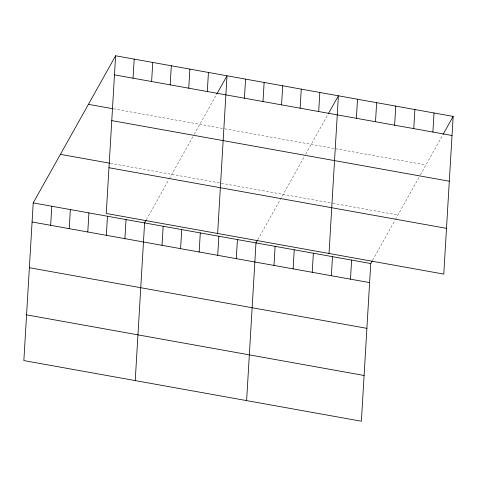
<?xml version="1.0" encoding="UTF-8"?>
<svg xmlns="http://www.w3.org/2000/svg" width="477" height="477" viewBox="0 0 477 477"><rect width="100%" height="100%" fill="white"/><g stroke="black" fill="none" stroke-linecap="round" stroke-linejoin="round"><path stroke-width="0.36" stroke-dasharray="2.38 1.79" d="M146.415 219.676L168.894 179.537M169.257 178.893L193.161 136.219M194.211 134.341L216.856 93.915M257.801 239.681L304.541 156.229M305.596 154.351L327.514 115.213M372.561 260.299L395.039 220.159M395.403 219.515L419.301 176.842M420.356 174.964L442.274 135.832M113.419 108.822L224.089 128.701M224.804 128.826L425.955 164.959M110.39 163.331L332.058 203.148M332.767 203.274L397.943 214.984"/><path stroke-width="0.72" d="M115.619 55.779L106.252 213.469L443.783 274.096L453.15 116.412L115.619 55.779L33.217 202.904L23.85 360.588L361.381 421.221L370.748 263.531L372.197 260.943M50.651 225.311L51.784 206.237M69.213 228.644L70.346 209.57M87.78 231.977L88.913 212.909M106.341 235.316L107.474 216.242M133.053 78.186L134.186 59.112M124.908 238.649L126.041 219.575M151.614 81.525L152.747 62.451M135.235 380.598L144.603 222.908L146.051 220.32M170.182 84.858L171.315 65.784M162.037 245.321L163.17 226.247M188.743 88.191L189.876 69.117M180.598 248.654L181.731 229.58M207.31 91.524L208.443 72.456M199.159 251.987L200.298 232.913M217.637 233.474L227.004 75.789L216.856 93.915M217.727 255.32L218.86 236.252M244.439 98.196L245.572 79.122M236.288 258.659L237.421 239.585M263 101.529L264.133 82.455M246.621 400.608L255.988 242.918L257.437 240.33M281.567 104.862L282.7 85.794M273.983 265.427L275.116 246.353M300.128 108.201L301.261 89.127M293.111 268.861L294.243 249.787M318.696 111.535L319.828 92.46M312.232 272.301L313.365 253.227M329.023 253.484L338.39 95.794L328.236 113.92M331.36 275.736L332.493 256.662M356.385 118.308L357.517 99.234M350.488 279.17L351.621 260.096M375.512 121.742L376.645 102.668M394.634 125.177L395.773 106.103M413.762 128.611L414.895 109.537M432.889 132.046L434.022 112.977M442.996 134.538L453.15 116.412M114.486 74.853L452.017 135.486M88.43 104.332L112.703 108.69M111.767 120.598L449.298 181.224M60.412 154.351L109.68 163.2M108.971 167.725L446.502 228.358M33.217 202.904L370.748 263.531M32.084 221.978L369.615 282.605M29.365 267.716L366.896 328.349M26.569 314.85L364.094 375.477"/></g></svg>
